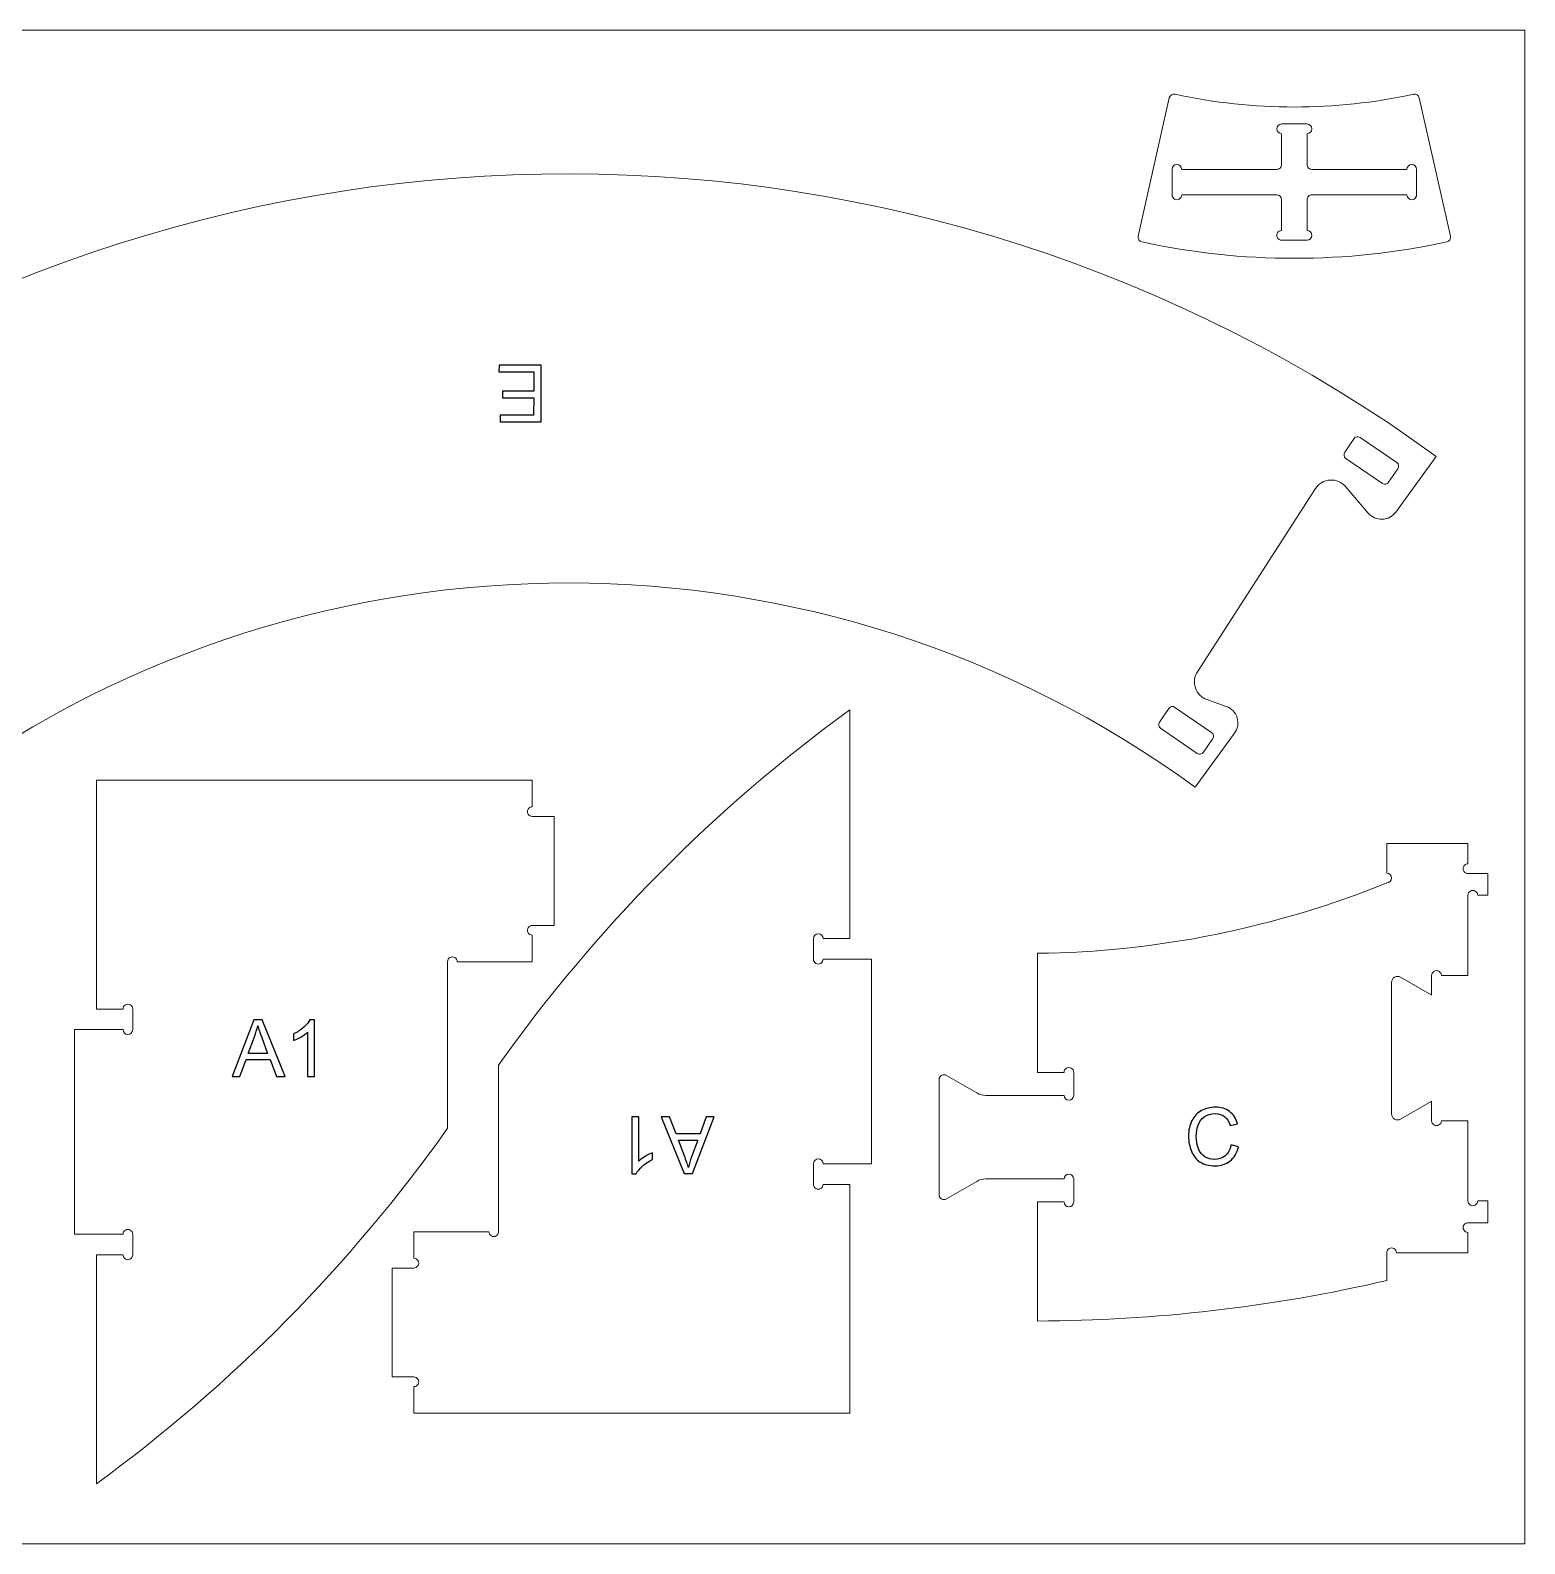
# Model space of a CAD drawing. Header units: centimetres. Extents: x 712 to 962, y -1470 to -1345.
# Drawn here: x 838.3 to 961.7, y -1469.6 to -1344.6 of the extents above; entities that cross this region are included whole.
import ezdxf

# ---------------------------------------------------------------- set-up
doc = ezdxf.new("R2010")
doc.units = ezdxf.units.CM
doc.header["$MEASUREMENT"] = 0
for name, color, linetype in [('decoupe', 7, 'Continuous'), ('lettres', 7, 'Continuous'), ('planche', 7, 'Continuous'), ('trous', 7, 'Continuous')]:
    doc.layers.add(name, color=color, linetype=linetype)

msp = doc.modelspace()

# ---------------------------------------------------------------- linework, layer by layer
at = {"layer": 'decoupe', "color": 5, "lineweight": 9}
for points, knots in [([(948.7759, -1384.50169), (948.7759, -1384.50169), (946.89978, -1382.3079), (946.89978, -1382.3079), (946.5815, -1381.93562), (946.10612, -1381.73576), (945.61749, -1381.76873), (945.12886, -1381.8017), (944.68462, -1382.06363), (944.41921, -1382.47525), (944.41921, -1382.47525), (934.66649, -1397.59839), (934.66649, -1397.59839), (934.40958, -1397.99677), (934.34901, -1398.49084), (934.5023, -1398.93944), (934.65558, -1399.38805), (935.0056, -1399.74191), (935.45258, -1399.89989), (935.45258, -1399.89989), (937.04518, -1400.46265), (937.04518, -1400.46265), (937.47695, -1400.61526), (937.8113, -1400.96294), (937.94694, -1401.40036), (938.08258, -1401.83791), (938.00356, -1402.3137), (937.7338, -1402.68383), (937.7338, -1402.68383), (934.4886, -1407.13654), (934.4886, -1407.13654), (903.6749, -1384.70586), (861.9286, -1384.64382), (831.04837, -1406.98282), (831.04837, -1406.98282), (827.81643, -1402.52049), (827.81643, -1402.52049), (827.52921, -1402.12397), (827.07154, -1401.88649), (826.58204, -1401.87984), (826.09254, -1401.87319), (825.62861, -1402.09825), (825.33081, -1402.48693), (825.33081, -1402.48693), (824.30344, -1403.82752), (824.30344, -1403.82752), (824.03371, -1404.17953), (823.61767, -1404.38875), (823.17427, -1404.39541), (822.73076, -1404.40207), (822.3087, -1404.20543), (822.0285, -1403.86167), (822.0285, -1403.86167), (810.65932, -1389.91297), (810.65932, -1389.91297), (810.36983, -1389.55792), (810.26527, -1389.08685), (810.37712, -1388.64259), (810.48909, -1388.19844), (810.80439, -1387.83314), (811.22747, -1387.65763), (811.22747, -1387.65763), (813.89359, -1386.55127), (813.89359, -1386.55127), (814.33167, -1386.36951), (814.66232, -1385.99738), (814.79115, -1385.54105), (814.92011, -1385.08473), (814.83299, -1384.59451), (814.55494, -1384.21044), (814.55494, -1384.21044), (811.22189, -1379.60853), (811.22189, -1379.60853), (853.96408, -1348.68861), (911.74625, -1348.77447), (954.39636, -1379.82142), (954.39636, -1379.82142), (951.04964, -1384.41328), (951.04964, -1384.41328), (950.78838, -1384.77181), (950.37743, -1384.99091), (949.93414, -1385.00815), (949.49097, -1385.02538), (949.06413, -1384.83873), (948.7759, -1384.50169)], [0, 0, 0, 0, 0.035714286, 0.035714286, 0.035714286, 0.071428571, 0.071428571, 0.071428571, 0.107142857, 0.107142857, 0.107142857, 0.142857143, 0.142857143, 0.142857143, 0.178571429, 0.178571429, 0.178571429, 0.214285714, 0.214285714, 0.214285714, 0.25, 0.25, 0.25, 0.285714286, 0.285714286, 0.285714286, 0.321428571, 0.321428571, 0.321428571, 0.357142857, 0.357142857, 0.357142857, 0.392857143, 0.392857143, 0.392857143, 0.428571429, 0.428571429, 0.428571429, 0.464285714, 0.464285714, 0.464285714, 0.5, 0.5, 0.5, 0.535714286, 0.535714286, 0.535714286, 0.571428571, 0.571428571, 0.571428571, 0.607142857, 0.607142857, 0.607142857, 0.642857143, 0.642857143, 0.642857143, 0.678571429, 0.678571429, 0.678571429, 0.714285714, 0.714285714, 0.714285714, 0.75, 0.75, 0.75, 0.785714286, 0.785714286, 0.785714286, 0.821428571, 0.821428571, 0.821428571, 0.857142857, 0.857142857, 0.857142857, 0.892857143, 0.892857143, 0.892857143, 0.928571429, 0.928571429, 0.928571429, 0.964285714, 0.964285714, 0.964285714, 1, 1, 1, 1]), ([(955.26329, -1362.10185), (955.36751, -1362.0792), (955.45825, -1362.01587), (955.51565, -1361.92594), (955.57293, -1361.83601), (955.59187, -1361.72702), (955.5684, -1361.62292), (955.5684, -1361.62292), (952.99316, -1350.20955), (952.99316, -1350.20955), (952.94483, -1349.99541), (952.73278, -1349.86016), (952.51818, -1349.90676), (946.02837, -1351.31301), (939.31257, -1351.31301), (932.82277, -1349.90676), (932.60816, -1349.86016), (932.39612, -1349.99541), (932.34778, -1350.20955), (932.34778, -1350.20955), (929.77242, -1361.62292), (929.77242, -1361.62292), (929.74895, -1361.72702), (929.76801, -1361.83601), (929.82529, -1361.92594), (929.88257, -1362.01587), (929.97343, -1362.0792), (930.07766, -1362.10185), (938.37573, -1363.90745), (946.96521, -1363.90745), (955.26329, -1362.10185)], [0, 0, 0, 0, 0.1, 0.1, 0.1, 0.2, 0.2, 0.2, 0.3, 0.3, 0.3, 0.4, 0.4, 0.4, 0.5, 0.5, 0.5, 0.6, 0.6, 0.6, 0.7, 0.7, 0.7, 0.8, 0.8, 0.8, 0.9, 0.9, 0.9, 1, 1, 1, 1]), ([(869.95635, -1443.84802), (869.95635, -1443.84802), (876.15626, -1443.84802), (876.15626, -1443.84802), (876.15626, -1443.99082), (876.23248, -1444.12293), (876.35634, -1444.19439), (876.48008, -1444.26584), (876.63252, -1444.26584), (876.75627, -1444.19439), (876.88001, -1444.12293), (876.95623, -1443.99082), (876.95623, -1443.84802), (876.95623, -1443.84802), (876.95623, -1430.08993), (876.95623, -1430.08993), (884.96534, -1418.79706), (894.76018, -1408.88394), (905.95627, -1400.74004), (905.95627, -1400.74004), (905.95627, -1419.64002), (905.95627, -1419.64002), (905.95627, -1419.64002), (903.75621, -1419.64002), (903.75621, -1419.64002), (903.75621, -1419.41902), (903.57716, -1419.23997), (903.35628, -1419.23997), (903.13529, -1419.23997), (902.95624, -1419.41902), (902.95624, -1419.64002), (902.95624, -1419.64002), (902.95624, -1421.34), (902.95624, -1421.34), (902.95624, -1421.48291), (903.03246, -1421.6149), (903.1562, -1421.68636), (903.27994, -1421.75782), (903.4325, -1421.75782), (903.55624, -1421.68636), (903.67999, -1421.6149), (903.75621, -1421.48291), (903.75621, -1421.34), (903.75621, -1421.34), (907.75617, -1421.34), (907.75617, -1421.34), (907.75617, -1421.34), (907.75617, -1438.23998), (907.75617, -1438.23998), (907.75617, -1438.23998), (903.75621, -1438.23998), (903.75621, -1438.23998), (903.75621, -1438.01899), (903.57716, -1437.83994), (903.35628, -1437.83994), (903.13529, -1437.83994), (902.95624, -1438.01899), (902.95624, -1438.23998), (902.95624, -1438.23998), (902.95624, -1439.93996), (902.95624, -1439.93996), (902.95624, -1440.08288), (903.03246, -1440.21487), (903.1562, -1440.28633), (903.27994, -1440.35778), (903.4325, -1440.35778), (903.55624, -1440.28633), (903.67999, -1440.21487), (903.75621, -1440.08288), (903.75621, -1439.93996), (903.75621, -1439.93996), (905.95627, -1439.93996), (905.95627, -1439.93996), (905.95627, -1439.93996), (905.95627, -1458.83993), (905.95627, -1458.83993), (905.95627, -1458.83993), (869.95635, -1458.83993), (869.95635, -1458.83993), (869.95635, -1458.83993), (869.95635, -1456.64777), (869.95635, -1456.64777), (870.09914, -1456.64777), (870.23125, -1456.57155), (870.30271, -1456.44781), (870.37417, -1456.32395), (870.37417, -1456.17151), (870.30271, -1456.04777), (870.23125, -1455.92402), (870.09914, -1455.8478), (869.95635, -1455.8478), (869.95635, -1455.8478), (868.15633, -1455.8478), (868.15633, -1455.8478), (868.15633, -1455.8478), (868.15633, -1446.84782), (868.15633, -1446.84782), (868.15633, -1446.84782), (869.95635, -1446.84782), (869.95635, -1446.84782), (870.09914, -1446.84782), (870.23125, -1446.7716), (870.30271, -1446.64774), (870.37417, -1446.524), (870.37417, -1446.37156), (870.30271, -1446.24782), (870.23125, -1446.12407), (870.09914, -1446.04774), (869.95635, -1446.04774), (869.95635, -1446.04774), (869.95635, -1443.84802), (869.95635, -1443.84802)], [0, 0, 0, 0, 0.027027027, 0.027027027, 0.027027027, 0.054054054, 0.054054054, 0.054054054, 0.081081081, 0.081081081, 0.081081081, 0.108108108, 0.108108108, 0.108108108, 0.135135135, 0.135135135, 0.135135135, 0.162162162, 0.162162162, 0.162162162, 0.189189189, 0.189189189, 0.189189189, 0.216216216, 0.216216216, 0.216216216, 0.243243243, 0.243243243, 0.243243243, 0.27027027, 0.27027027, 0.27027027, 0.297297297, 0.297297297, 0.297297297, 0.324324324, 0.324324324, 0.324324324, 0.351351351, 0.351351351, 0.351351351, 0.378378378, 0.378378378, 0.378378378, 0.405405405, 0.405405405, 0.405405405, 0.432432432, 0.432432432, 0.432432432, 0.459459459, 0.459459459, 0.459459459, 0.486486486, 0.486486486, 0.486486486, 0.513513514, 0.513513514, 0.513513514, 0.540540541, 0.540540541, 0.540540541, 0.567567568, 0.567567568, 0.567567568, 0.594594595, 0.594594595, 0.594594595, 0.621621622, 0.621621622, 0.621621622, 0.648648649, 0.648648649, 0.648648649, 0.675675676, 0.675675676, 0.675675676, 0.702702703, 0.702702703, 0.702702703, 0.72972973, 0.72972973, 0.72972973, 0.756756757, 0.756756757, 0.756756757, 0.783783784, 0.783783784, 0.783783784, 0.810810811, 0.810810811, 0.810810811, 0.837837838, 0.837837838, 0.837837838, 0.864864865, 0.864864865, 0.864864865, 0.891891892, 0.891891892, 0.891891892, 0.918918919, 0.918918919, 0.918918919, 0.945945946, 0.945945946, 0.945945946, 0.972972973, 0.972972973, 0.972972973, 1, 1, 1, 1]), ([(879.73486, -1421.55252), (879.73486, -1421.55252), (873.53495, -1421.55252), (873.53495, -1421.55252), (873.53495, -1421.40972), (873.45873, -1421.27761), (873.33487, -1421.20615), (873.21113, -1421.1347), (873.05869, -1421.1347), (872.93494, -1421.20615), (872.8112, -1421.27761), (872.73498, -1421.40972), (872.73498, -1421.55252), (872.73498, -1421.55252), (872.73498, -1435.31061), (872.73498, -1435.31061), (864.72587, -1446.60348), (854.93103, -1456.5166), (843.73494, -1464.6605), (843.73494, -1464.6605), (843.73494, -1445.76052), (843.73494, -1445.76052), (843.73494, -1445.76052), (845.935, -1445.76052), (845.935, -1445.76052), (845.935, -1445.98152), (846.11405, -1446.16057), (846.33493, -1446.16057), (846.55592, -1446.16057), (846.73497, -1445.98152), (846.73497, -1445.76052), (846.73497, -1445.76052), (846.73497, -1444.06054), (846.73497, -1444.06054), (846.73497, -1443.91763), (846.65875, -1443.78564), (846.53501, -1443.71418), (846.41127, -1443.64272), (846.25871, -1443.64272), (846.13497, -1443.71418), (846.01122, -1443.78564), (845.935, -1443.91763), (845.935, -1444.06054), (845.935, -1444.06054), (841.93504, -1444.06054), (841.93504, -1444.06054), (841.93504, -1444.06054), (841.93504, -1427.16056), (841.93504, -1427.16056), (841.93504, -1427.16056), (845.935, -1427.16056), (845.935, -1427.16056), (845.935, -1427.38155), (846.11405, -1427.5606), (846.33493, -1427.5606), (846.55592, -1427.5606), (846.73497, -1427.38155), (846.73497, -1427.16056), (846.73497, -1427.16056), (846.73497, -1425.46058), (846.73497, -1425.46058), (846.73497, -1425.31766), (846.65875, -1425.18567), (846.53501, -1425.11421), (846.41127, -1425.04276), (846.25871, -1425.04276), (846.13497, -1425.11421), (846.01122, -1425.18567), (845.935, -1425.31766), (845.935, -1425.46058), (845.935, -1425.46058), (843.73494, -1425.46058), (843.73494, -1425.46058), (843.73494, -1425.46058), (843.73494, -1406.56061), (843.73494, -1406.56061), (843.73494, -1406.56061), (879.73486, -1406.56061), (879.73486, -1406.56061), (879.73486, -1406.56061), (879.73486, -1408.75277), (879.73486, -1408.75277), (879.59207, -1408.75277), (879.45996, -1408.82899), (879.3885, -1408.95273), (879.31704, -1409.07659), (879.31704, -1409.22903), (879.3885, -1409.35277), (879.45996, -1409.47652), (879.59207, -1409.55274), (879.73486, -1409.55274), (879.73486, -1409.55274), (881.53488, -1409.55274), (881.53488, -1409.55274), (881.53488, -1409.55274), (881.53488, -1418.55272), (881.53488, -1418.55272), (881.53488, -1418.55272), (879.73486, -1418.55272), (879.73486, -1418.55272), (879.59207, -1418.55272), (879.45996, -1418.62894), (879.3885, -1418.7528), (879.31704, -1418.87654), (879.31704, -1419.02898), (879.3885, -1419.15272), (879.45996, -1419.27647), (879.59207, -1419.3528), (879.73486, -1419.3528), (879.73486, -1419.3528), (879.73486, -1421.55252), (879.73486, -1421.55252)], [0, 0, 0, 0, 0.027027027, 0.027027027, 0.027027027, 0.054054054, 0.054054054, 0.054054054, 0.081081081, 0.081081081, 0.081081081, 0.108108108, 0.108108108, 0.108108108, 0.135135135, 0.135135135, 0.135135135, 0.162162162, 0.162162162, 0.162162162, 0.189189189, 0.189189189, 0.189189189, 0.216216216, 0.216216216, 0.216216216, 0.243243243, 0.243243243, 0.243243243, 0.27027027, 0.27027027, 0.27027027, 0.297297297, 0.297297297, 0.297297297, 0.324324324, 0.324324324, 0.324324324, 0.351351351, 0.351351351, 0.351351351, 0.378378378, 0.378378378, 0.378378378, 0.405405405, 0.405405405, 0.405405405, 0.432432432, 0.432432432, 0.432432432, 0.459459459, 0.459459459, 0.459459459, 0.486486486, 0.486486486, 0.486486486, 0.513513514, 0.513513514, 0.513513514, 0.540540541, 0.540540541, 0.540540541, 0.567567568, 0.567567568, 0.567567568, 0.594594595, 0.594594595, 0.594594595, 0.621621622, 0.621621622, 0.621621622, 0.648648649, 0.648648649, 0.648648649, 0.675675676, 0.675675676, 0.675675676, 0.702702703, 0.702702703, 0.702702703, 0.72972973, 0.72972973, 0.72972973, 0.756756757, 0.756756757, 0.756756757, 0.783783784, 0.783783784, 0.783783784, 0.810810811, 0.810810811, 0.810810811, 0.837837838, 0.837837838, 0.837837838, 0.864864865, 0.864864865, 0.864864865, 0.891891892, 0.891891892, 0.891891892, 0.918918919, 0.918918919, 0.918918919, 0.945945946, 0.945945946, 0.945945946, 0.972972973, 0.972972973, 0.972972973, 1, 1, 1, 1]), ([(924.4496, -1432.59209), (924.4496, -1432.59209), (924.4496, -1430.69203), (924.4496, -1430.69203), (924.4496, -1430.54911), (924.37338, -1430.41712), (924.24964, -1430.34567), (924.12589, -1430.27421), (923.97345, -1430.27421), (923.84971, -1430.34567), (923.72585, -1430.41712), (923.64963, -1430.54911), (923.64963, -1430.69203), (923.64963, -1430.69203), (921.44968, -1430.69203), (921.44968, -1430.69203), (921.44968, -1430.69203), (921.44968, -1420.85838), (921.44968, -1420.85838), (931.34561, -1420.74208), (941.13173, -1418.76905), (950.29961, -1415.04178), (950.52048, -1415.04178), (950.69965, -1414.86273), (950.69965, -1414.64186), (950.69965, -1414.42086), (950.52048, -1414.24181), (950.29961, -1414.24181), (950.29961, -1414.24181), (950.29961, -1411.78636), (950.29961, -1411.78636), (950.29961, -1411.78636), (957.01366, -1411.78636), (957.01366, -1411.78636), (957.01366, -1411.78636), (957.01366, -1413.46636), (957.01366, -1413.46636), (956.87075, -1413.46636), (956.73875, -1413.54258), (956.6673, -1413.66644), (956.59584, -1413.79018), (956.59584, -1413.94262), (956.6673, -1414.06637), (956.73875, -1414.19011), (956.87075, -1414.26644), (957.01366, -1414.26644), (957.01366, -1414.26644), (958.66368, -1414.26644), (958.66368, -1414.26644), (958.66368, -1414.26644), (958.66368, -1416.06635), (958.66368, -1416.06635), (958.66368, -1416.06635), (957.81363, -1416.06635), (957.81363, -1416.06635), (957.81363, -1415.92343), (957.73741, -1415.79144), (957.61367, -1415.71998), (957.48992, -1415.64853), (957.33748, -1415.64853), (957.21374, -1415.71998), (957.08988, -1415.79144), (957.01366, -1415.92343), (957.01366, -1416.06635), (957.01366, -1416.06635), (957.01366, -1422.6864), (957.01366, -1422.6864), (957.01366, -1422.6864), (954.81371, -1422.6864), (954.81371, -1422.6864), (954.81371, -1422.54349), (954.73749, -1422.41138), (954.61375, -1422.33992), (954.48989, -1422.26847), (954.33745, -1422.26847), (954.21371, -1422.33992), (954.08996, -1422.41138), (954.01374, -1422.54349), (954.01374, -1422.6864), (954.01374, -1422.6864), (954.01374, -1424.30459), (954.01374, -1424.30459), (954.01374, -1424.30459), (953.98958, -1424.29157), (953.98958, -1424.29157), (953.98958, -1424.29157), (953.96564, -1424.27809), (953.96564, -1424.27809), (953.96564, -1424.27809), (951.44954, -1422.82548), (951.44954, -1422.82548), (951.29489, -1422.73613), (951.10434, -1422.73613), (950.94957, -1422.82548), (950.79493, -1422.91472), (950.69965, -1423.07982), (950.69965, -1423.25852), (950.69965, -1423.25852), (950.69965, -1434.1143), (950.69965, -1434.1143), (950.69965, -1434.29288), (950.79493, -1434.45799), (950.94957, -1434.54722), (951.10434, -1434.63657), (951.29489, -1434.63657), (951.44954, -1434.54722), (951.44954, -1434.54722), (953.96564, -1433.09461), (953.96564, -1433.09461), (953.96564, -1433.09461), (953.98958, -1433.08113), (953.98958, -1433.08113), (953.98958, -1433.08113), (954.01374, -1433.06812), (954.01374, -1433.06812), (954.01374, -1433.06812), (954.01374, -1434.6863), (954.01374, -1434.6863), (954.01374, -1434.82921), (954.08996, -1434.96132), (954.21371, -1435.03278), (954.33745, -1435.10424), (954.48989, -1435.10424), (954.61363, -1435.03278), (954.73749, -1434.96132), (954.81371, -1434.82921), (954.81371, -1434.6863), (954.81371, -1434.6863), (957.01366, -1434.6863), (957.01366, -1434.6863), (957.01366, -1434.6863), (957.01366, -1441.30636), (957.01366, -1441.30636), (957.01366, -1441.44927), (957.08988, -1441.58126), (957.21374, -1441.65272), (957.33748, -1441.72418), (957.48992, -1441.72418), (957.61367, -1441.65272), (957.73741, -1441.58126), (957.81363, -1441.44927), (957.81363, -1441.30636), (957.81363, -1441.30636), (958.66368, -1441.30636), (958.66368, -1441.30636), (958.66368, -1441.30636), (958.66368, -1443.10638), (958.66368, -1443.10638), (958.66368, -1443.10638), (957.01366, -1443.10638), (957.01366, -1443.10638), (956.87075, -1443.10638), (956.73875, -1443.1826), (956.6673, -1443.30634), (956.59584, -1443.43008), (956.59584, -1443.58252), (956.6673, -1443.70638), (956.73875, -1443.83012), (956.87075, -1443.90635), (957.01366, -1443.90635), (957.01366, -1443.90635), (957.01366, -1445.58634), (957.01366, -1445.58634), (957.01366, -1445.58634), (951.09958, -1445.58634), (951.09958, -1445.58634), (951.09958, -1445.44343), (951.02336, -1445.31132), (950.89961, -1445.23986), (950.77587, -1445.1684), (950.62331, -1445.1684), (950.49957, -1445.23986), (950.37583, -1445.31132), (950.29961, -1445.44343), (950.29961, -1445.58634), (950.29961, -1445.58634), (950.29961, -1447.88377), (950.29961, -1447.88377), (940.83858, -1450.07558), (931.16121, -1451.19647), (921.44968, -1451.22552), (921.44968, -1451.22552), (921.44968, -1441.39199), (921.44968, -1441.39199), (921.44968, -1441.39199), (923.64963, -1441.39199), (923.64963, -1441.39199), (923.64963, -1441.61287), (923.82879, -1441.79203), (924.04967, -1441.79203), (924.27055, -1441.79203), (924.4496, -1441.61298), (924.4496, -1441.39199), (924.4496, -1441.39199), (924.4496, -1439.49205), (924.4496, -1439.49205), (924.4496, -1439.27105), (924.27055, -1439.092), (924.04967, -1439.092), (923.82879, -1439.092), (923.64963, -1439.27105), (923.64963, -1439.49205), (923.64963, -1439.49205), (917.20153, -1439.49205), (917.20153, -1439.49205), (916.93825, -1439.49205), (916.67961, -1439.5613), (916.45164, -1439.69294), (916.45164, -1439.69294), (913.93554, -1441.14555), (913.93554, -1441.14555), (913.8118, -1441.21701), (913.65936, -1441.21701), (913.53562, -1441.14555), (913.41176, -1441.07409), (913.33554, -1440.9421), (913.33554, -1440.79919), (913.33554, -1440.79919), (913.33554, -1431.28483), (913.33554, -1431.28483), (913.33554, -1431.14192), (913.41176, -1431.00992), (913.53562, -1430.93847), (913.65936, -1430.86701), (913.8118, -1430.86701), (913.93554, -1430.93847), (913.93554, -1430.93847), (916.45164, -1432.39108), (916.45164, -1432.39108), (916.67961, -1432.52272), (916.93825, -1432.59197), (917.20153, -1432.59197), (917.20153, -1432.59197), (921.29968, -1432.59197), (921.29968, -1432.59197), (921.29968, -1432.59197), (923.64963, -1432.59197), (923.64963, -1432.59197), (923.64963, -1432.81297), (923.82879, -1432.99201), (924.04967, -1432.99201), (924.27055, -1432.99201), (924.4496, -1432.81297), (924.4496, -1432.59209)], [0, 0, 0, 0, 0.012345679, 0.012345679, 0.012345679, 0.024691358, 0.024691358, 0.024691358, 0.037037037, 0.037037037, 0.037037037, 0.049382716, 0.049382716, 0.049382716, 0.061728395, 0.061728395, 0.061728395, 0.074074074, 0.074074074, 0.074074074, 0.086419753, 0.086419753, 0.086419753, 0.098765432, 0.098765432, 0.098765432, 0.111111111, 0.111111111, 0.111111111, 0.12345679, 0.12345679, 0.12345679, 0.135802469, 0.135802469, 0.135802469, 0.148148148, 0.148148148, 0.148148148, 0.160493827, 0.160493827, 0.160493827, 0.172839506, 0.172839506, 0.172839506, 0.185185185, 0.185185185, 0.185185185, 0.197530864, 0.197530864, 0.197530864, 0.209876543, 0.209876543, 0.209876543, 0.222222222, 0.222222222, 0.222222222, 0.234567901, 0.234567901, 0.234567901, 0.24691358, 0.24691358, 0.24691358, 0.259259259, 0.259259259, 0.259259259, 0.271604938, 0.271604938, 0.271604938, 0.283950617, 0.283950617, 0.283950617, 0.296296296, 0.296296296, 0.296296296, 0.308641975, 0.308641975, 0.308641975, 0.320987654, 0.320987654, 0.320987654, 0.333333333, 0.333333333, 0.333333333, 0.345679012, 0.345679012, 0.345679012, 0.358024691, 0.358024691, 0.358024691, 0.37037037, 0.37037037, 0.37037037, 0.382716049, 0.382716049, 0.382716049, 0.395061728, 0.395061728, 0.395061728, 0.407407407, 0.407407407, 0.407407407, 0.419753086, 0.419753086, 0.419753086, 0.432098765, 0.432098765, 0.432098765, 0.444444444, 0.444444444, 0.444444444, 0.456790123, 0.456790123, 0.456790123, 0.469135802, 0.469135802, 0.469135802, 0.481481481, 0.481481481, 0.481481481, 0.49382716, 0.49382716, 0.49382716, 0.50617284, 0.50617284, 0.50617284, 0.518518519, 0.518518519, 0.518518519, 0.530864198, 0.530864198, 0.530864198, 0.543209877, 0.543209877, 0.543209877, 0.555555556, 0.555555556, 0.555555556, 0.567901235, 0.567901235, 0.567901235, 0.580246914, 0.580246914, 0.580246914, 0.592592593, 0.592592593, 0.592592593, 0.604938272, 0.604938272, 0.604938272, 0.617283951, 0.617283951, 0.617283951, 0.62962963, 0.62962963, 0.62962963, 0.641975309, 0.641975309, 0.641975309, 0.654320988, 0.654320988, 0.654320988, 0.666666667, 0.666666667, 0.666666667, 0.679012346, 0.679012346, 0.679012346, 0.691358025, 0.691358025, 0.691358025, 0.703703704, 0.703703704, 0.703703704, 0.716049383, 0.716049383, 0.716049383, 0.728395062, 0.728395062, 0.728395062, 0.740740741, 0.740740741, 0.740740741, 0.75308642, 0.75308642, 0.75308642, 0.765432099, 0.765432099, 0.765432099, 0.777777778, 0.777777778, 0.777777778, 0.790123457, 0.790123457, 0.790123457, 0.802469136, 0.802469136, 0.802469136, 0.814814815, 0.814814815, 0.814814815, 0.827160494, 0.827160494, 0.827160494, 0.839506173, 0.839506173, 0.839506173, 0.851851852, 0.851851852, 0.851851852, 0.864197531, 0.864197531, 0.864197531, 0.87654321, 0.87654321, 0.87654321, 0.888888889, 0.888888889, 0.888888889, 0.901234568, 0.901234568, 0.901234568, 0.913580247, 0.913580247, 0.913580247, 0.925925926, 0.925925926, 0.925925926, 0.938271605, 0.938271605, 0.938271605, 0.950617284, 0.950617284, 0.950617284, 0.962962963, 0.962962963, 0.962962963, 0.975308642, 0.975308642, 0.975308642, 0.987654321, 0.987654321, 0.987654321, 1, 1, 1, 1])]:
    msp.add_open_spline(points, degree=3, knots=knots, dxfattribs=at)
at = {"layer": 'lettres', "color": 230}
for points, knots in [([(880.48209, -1372.28024), (880.48209, -1372.28024), (880.4675, -1376.96264), (880.4675, -1376.96264), (880.4675, -1376.96264), (877.08136, -1376.95216), (877.08136, -1376.95216), (877.08136, -1376.95216), (877.08327, -1376.39942), (877.08327, -1376.39942), (877.08327, -1376.39942), (879.8491, -1376.40789), (879.8491, -1376.40789), (879.8491, -1376.40789), (879.8545, -1374.97429), (879.8545, -1374.97429), (879.8545, -1374.97429), (877.26419, -1374.96608), (877.26419, -1374.96608), (877.26419, -1374.96608), (877.26609, -1374.41662), (877.26609, -1374.41662), (877.26609, -1374.41662), (879.8564, -1374.42483), (879.8564, -1374.42483), (879.8564, -1374.42483), (879.86095, -1372.83095), (879.86095, -1372.83095), (879.86095, -1372.83095), (876.9861, -1372.82123), (876.9861, -1372.82123), (876.9861, -1372.82123), (876.98801, -1372.26959), (876.98801, -1372.26959), (876.98801, -1372.26959), (880.48209, -1372.28024), (880.48209, -1372.28024)], [0, 0, 0, 0, 0.083333333, 0.083333333, 0.083333333, 0.166666667, 0.166666667, 0.166666667, 0.25, 0.25, 0.25, 0.333333333, 0.333333333, 0.333333333, 0.416666667, 0.416666667, 0.416666667, 0.5, 0.5, 0.5, 0.583333333, 0.583333333, 0.583333333, 0.666666667, 0.666666667, 0.666666667, 0.75, 0.75, 0.75, 0.833333333, 0.833333333, 0.833333333, 0.916666667, 0.916666667, 0.916666667, 1, 1, 1, 1]), ([(854.9372, -1431.04115), (854.9372, -1431.04115), (856.73385, -1426.35764), (856.73385, -1426.35764), (856.73385, -1426.35764), (857.41523, -1426.35764), (857.41523, -1426.35764), (857.41523, -1426.35764), (859.32199, -1431.04115), (859.32199, -1431.04115), (859.32199, -1431.04115), (858.61663, -1431.04115), (858.61663, -1431.04115), (858.61663, -1431.04115), (858.0748, -1429.62171), (858.0748, -1429.62171), (858.0748, -1429.62171), (856.10262, -1429.62171), (856.10262, -1429.62171), (856.10262, -1429.62171), (855.59459, -1431.04115), (855.59459, -1431.04115), (855.59459, -1431.04115), (854.9372, -1431.04115), (854.9372, -1431.04115)], [0, 0, 0, 0, 0.125, 0.125, 0.125, 0.25, 0.25, 0.25, 0.375, 0.375, 0.375, 0.5, 0.5, 0.5, 0.625, 0.625, 0.625, 0.75, 0.75, 0.75, 0.875, 0.875, 0.875, 1, 1, 1, 1]), ([(856.28469, -1429.11803), (856.28469, -1429.11803), (857.88074, -1429.11803), (857.88074, -1429.11803), (857.88074, -1429.11803), (857.39233, -1427.8196), (857.39233, -1427.8196), (857.24516, -1427.42495), (857.13395, -1427.09898), (857.05655, -1426.84169), (856.99223, -1427.14695), (856.9061, -1427.44676), (856.79817, -1427.74329), (856.79817, -1427.74329), (856.28469, -1429.11803), (856.28469, -1429.11803)], [0, 0, 0, 0, 0.2, 0.2, 0.2, 0.4, 0.4, 0.4, 0.6, 0.6, 0.6, 0.8, 0.8, 0.8, 1, 1, 1, 1]), ([(861.74333, -1431.04115), (861.74333, -1431.04115), (861.1677, -1431.04115), (861.1677, -1431.04115), (861.1677, -1431.04115), (861.1677, -1427.37589), (861.1677, -1427.37589), (861.02925, -1427.5089), (860.84718, -1427.64081), (860.6226, -1427.77273), (860.39802, -1427.90464), (860.19524, -1428.00385), (860.01645, -1428.06926), (860.01645, -1428.06926), (860.01645, -1427.51326), (860.01645, -1427.51326), (860.33806, -1427.36281), (860.61933, -1427.17966), (860.86027, -1426.9638), (861.1012, -1426.74903), (861.27236, -1426.5408), (861.37266, -1426.33802), (861.37266, -1426.33802), (861.74333, -1426.33802), (861.74333, -1426.33802), (861.74333, -1426.33802), (861.74333, -1431.04115), (861.74333, -1431.04115)], [0, 0, 0, 0, 0.111111111, 0.111111111, 0.111111111, 0.222222222, 0.222222222, 0.222222222, 0.333333333, 0.333333333, 0.333333333, 0.444444444, 0.444444444, 0.444444444, 0.555555556, 0.555555556, 0.555555556, 0.666666667, 0.666666667, 0.666666667, 0.777777778, 0.777777778, 0.777777778, 0.888888889, 0.888888889, 0.888888889, 1, 1, 1, 1]), ([(937.44521, -1436.68797), (937.44521, -1436.68797), (938.06663, -1436.84496), (938.06663, -1436.84496), (937.93689, -1437.35408), (937.70359, -1437.7411), (937.36672, -1438.0082), (937.02984, -1438.2753), (936.61775, -1438.40939), (936.13043, -1438.40939), (935.62675, -1438.40939), (935.21684, -1438.30692), (934.90068, -1438.10087), (934.58452, -1437.89591), (934.34468, -1437.59828), (934.18006, -1437.20908), (934.01544, -1436.81879), (933.93258, -1436.40124), (933.93258, -1435.95426), (933.93258, -1435.46694), (934.02525, -1435.04176), (934.21167, -1434.67872), (934.3981, -1434.31569), (934.66302, -1434.03987), (935.00643, -1433.85126), (935.34984, -1433.66266), (935.72814, -1433.5689), (936.14024, -1433.5689), (936.60903, -1433.5689), (937.00259, -1433.68773), (937.32093, -1433.92649), (937.64036, -1434.16524), (937.86276, -1434.49993), (937.98813, -1434.93165), (937.98813, -1434.93165), (937.3798, -1435.07556), (937.3798, -1435.07556), (937.27187, -1434.73541), (937.11379, -1434.48685), (936.90774, -1434.33204), (936.70169, -1434.17614), (936.44222, -1434.09874), (936.12934, -1434.09874), (935.77066, -1434.09874), (935.46976, -1434.18486), (935.22883, -1434.35711), (934.9879, -1434.52937), (934.81782, -1434.76158), (934.7208, -1435.05157), (934.62268, -1435.34266), (934.57362, -1435.64246), (934.57362, -1435.95099), (934.57362, -1436.34891), (934.6314, -1436.69669), (934.74696, -1436.99322), (934.86252, -1437.29085), (935.04241, -1437.51216), (935.28661, -1437.65934), (935.53082, -1437.80651), (935.79464, -1437.87956), (936.07919, -1437.87956), (936.42587, -1437.87956), (936.71805, -1437.77926), (936.95789, -1437.57975), (937.19773, -1437.37915), (937.36017, -1437.08262), (937.44521, -1436.68797)], [0, 0, 0, 0, 0.045454545, 0.045454545, 0.045454545, 0.090909091, 0.090909091, 0.090909091, 0.136363636, 0.136363636, 0.136363636, 0.181818182, 0.181818182, 0.181818182, 0.227272727, 0.227272727, 0.227272727, 0.272727273, 0.272727273, 0.272727273, 0.318181818, 0.318181818, 0.318181818, 0.363636364, 0.363636364, 0.363636364, 0.409090909, 0.409090909, 0.409090909, 0.454545455, 0.454545455, 0.454545455, 0.5, 0.5, 0.5, 0.545454545, 0.545454545, 0.545454545, 0.590909091, 0.590909091, 0.590909091, 0.636363636, 0.636363636, 0.636363636, 0.681818182, 0.681818182, 0.681818182, 0.727272727, 0.727272727, 0.727272727, 0.772727273, 0.772727273, 0.772727273, 0.818181818, 0.818181818, 0.818181818, 0.863636364, 0.863636364, 0.863636364, 0.909090909, 0.909090909, 0.909090909, 0.954545455, 0.954545455, 0.954545455, 1, 1, 1, 1]), ([(887.94788, -1434.35939), (887.94788, -1434.35939), (888.52351, -1434.35939), (888.52351, -1434.35939), (888.52351, -1434.35939), (888.52351, -1438.02465), (888.52351, -1438.02465), (888.66196, -1437.89164), (888.84403, -1437.75973), (889.06861, -1437.62781), (889.29319, -1437.4959), (889.49597, -1437.39669), (889.67476, -1437.33128), (889.67476, -1437.33128), (889.67476, -1437.88728), (889.67476, -1437.88728), (889.35315, -1438.03773), (889.07188, -1438.22088), (888.83094, -1438.43674), (888.59001, -1438.65151), (888.41885, -1438.85974), (888.31855, -1439.06252), (888.31855, -1439.06252), (887.94788, -1439.06252), (887.94788, -1439.06252), (887.94788, -1439.06252), (887.94788, -1434.35939), (887.94788, -1434.35939)], [0, 0, 0, 0, 0.111111111, 0.111111111, 0.111111111, 0.222222222, 0.222222222, 0.222222222, 0.333333333, 0.333333333, 0.333333333, 0.444444444, 0.444444444, 0.444444444, 0.555555556, 0.555555556, 0.555555556, 0.666666667, 0.666666667, 0.666666667, 0.777777778, 0.777777778, 0.777777778, 0.888888889, 0.888888889, 0.888888889, 1, 1, 1, 1]), ([(894.75401, -1434.35939), (894.75401, -1434.35939), (892.95736, -1439.0429), (892.95736, -1439.0429), (892.95736, -1439.0429), (892.27598, -1439.0429), (892.27598, -1439.0429), (892.27598, -1439.0429), (890.36922, -1434.35939), (890.36922, -1434.35939), (890.36922, -1434.35939), (891.07458, -1434.35939), (891.07458, -1434.35939), (891.07458, -1434.35939), (891.61641, -1435.77883), (891.61641, -1435.77883), (891.61641, -1435.77883), (893.58859, -1435.77883), (893.58859, -1435.77883), (893.58859, -1435.77883), (894.09662, -1434.35939), (894.09662, -1434.35939), (894.09662, -1434.35939), (894.75401, -1434.35939), (894.75401, -1434.35939)], [0, 0, 0, 0, 0.125, 0.125, 0.125, 0.25, 0.25, 0.25, 0.375, 0.375, 0.375, 0.5, 0.5, 0.5, 0.625, 0.625, 0.625, 0.75, 0.75, 0.75, 0.875, 0.875, 0.875, 1, 1, 1, 1]), ([(893.40652, -1436.28251), (893.40652, -1436.28251), (891.81047, -1436.28251), (891.81047, -1436.28251), (891.81047, -1436.28251), (892.29888, -1437.58094), (892.29888, -1437.58094), (892.44605, -1437.97559), (892.55726, -1438.30156), (892.63466, -1438.55885), (892.69898, -1438.25359), (892.78511, -1437.95378), (892.89304, -1437.65725), (892.89304, -1437.65725), (893.40652, -1436.28251), (893.40652, -1436.28251)], [0, 0, 0, 0, 0.2, 0.2, 0.2, 0.4, 0.4, 0.4, 0.6, 0.6, 0.6, 0.8, 0.8, 0.8, 1, 1, 1, 1])]:
    msp.add_open_spline(points, degree=3, knots=knots, dxfattribs=at)
at = {"layer": 'planche', "lineweight": 20}
msp.add_lwpolyline([(711.69955, -1469.62085), (961.69955, -1469.62085), (961.69955, -1344.62085), (711.69955, -1344.62085), (711.69955, -1469.62085)], close=True, dxfattribs=at)
at = {"layer": 'trous', "color": 3, "lineweight": 9}
msp.add_open_spline([(932.57052, -1356.11352), (932.57052, -1356.11352), (932.57052, -1358.21355), (932.57052, -1358.21355), (932.57052, -1358.35646), (932.64674, -1358.48857), (932.77048, -1358.56003), (932.89422, -1358.63137), (933.04667, -1358.63148), (933.17052, -1358.56003), (933.29427, -1358.48857), (933.37049, -1358.35658), (933.37049, -1358.21355), (933.37049, -1358.21355), (941.22042, -1358.21355), (941.22042, -1358.21355), (941.44129, -1358.21355), (941.62046, -1358.39271), (941.62046, -1358.61371), (941.62046, -1358.61371), (941.62046, -1361.16129), (941.62046, -1361.16129), (941.47755, -1361.16129), (941.34544, -1361.23751), (941.27398, -1361.36126), (941.20252, -1361.48512), (941.20252, -1361.63756), (941.27398, -1361.7613), (941.34544, -1361.88504), (941.47755, -1361.96126), (941.62046, -1361.96126), (941.62046, -1361.96126), (943.72048, -1361.96126), (943.72048, -1361.96126), (943.94136, -1361.96126), (944.12053, -1361.78221), (944.12053, -1361.56134), (944.12053, -1361.34034), (943.94136, -1361.16129), (943.72048, -1361.16129), (943.72048, -1361.16129), (943.72048, -1358.61371), (943.72048, -1358.61371), (943.72048, -1358.50751), (943.76254, -1358.40572), (943.8376, -1358.33067), (943.91255, -1358.25572), (944.01444, -1358.21355), (944.12053, -1358.21355), (944.12053, -1358.21355), (951.97046, -1358.21355), (951.97046, -1358.21355), (951.97046, -1358.35658), (952.04668, -1358.48857), (952.17042, -1358.56003), (952.29416, -1358.63137), (952.44672, -1358.63137), (952.57046, -1358.56003), (952.6942, -1358.48857), (952.77043, -1358.35658), (952.77043, -1358.21355), (952.77043, -1358.21355), (952.77043, -1356.11364), (952.77043, -1356.11364), (952.77043, -1355.89265), (952.59138, -1355.7136), (952.3705, -1355.7136), (952.1495, -1355.7136), (951.97046, -1355.89265), (951.97046, -1356.11352), (951.97046, -1356.11352), (951.97046, -1356.11364), (951.97046, -1356.11364), (951.97046, -1356.11364), (944.12053, -1356.11364), (944.12053, -1356.11364), (944.01444, -1356.11364), (943.91266, -1356.07146), (943.8376, -1355.9964), (943.76266, -1355.92146), (943.72048, -1355.81968), (943.72048, -1355.7136), (943.72048, -1355.7136), (943.72048, -1353.16136), (943.72048, -1353.16136), (943.94136, -1353.16136), (944.12053, -1352.9822), (944.12053, -1352.76132), (944.12053, -1352.54044), (943.94136, -1352.36128), (943.72048, -1352.36128), (943.72048, -1352.36128), (941.62046, -1352.36128), (941.62046, -1352.36128), (941.39947, -1352.36128), (941.22042, -1352.54044), (941.22042, -1352.76132), (941.22042, -1352.9822), (941.39947, -1353.16136), (941.62046, -1353.16136), (941.62046, -1353.16136), (941.62046, -1355.7136), (941.62046, -1355.7136), (941.62046, -1355.81968), (941.57828, -1355.92134), (941.50322, -1355.9964), (941.42828, -1356.07135), (941.3265, -1356.11364), (941.22042, -1356.11364), (941.22042, -1356.11364), (933.37049, -1356.11364), (933.37049, -1356.11364), (933.37049, -1355.89265), (933.19144, -1355.7136), (932.97044, -1355.7136), (932.74957, -1355.7136), (932.57052, -1355.89265), (932.57052, -1356.11352)], degree=3, knots=[0, 0, 0, 0, 0.025641026, 0.025641026, 0.025641026, 0.051282051, 0.051282051, 0.051282051, 0.076923077, 0.076923077, 0.076923077, 0.102564103, 0.102564103, 0.102564103, 0.128205128, 0.128205128, 0.128205128, 0.153846154, 0.153846154, 0.153846154, 0.179487179, 0.179487179, 0.179487179, 0.205128205, 0.205128205, 0.205128205, 0.230769231, 0.230769231, 0.230769231, 0.256410256, 0.256410256, 0.256410256, 0.282051282, 0.282051282, 0.282051282, 0.307692308, 0.307692308, 0.307692308, 0.333333333, 0.333333333, 0.333333333, 0.358974359, 0.358974359, 0.358974359, 0.384615385, 0.384615385, 0.384615385, 0.41025641, 0.41025641, 0.41025641, 0.435897436, 0.435897436, 0.435897436, 0.461538462, 0.461538462, 0.461538462, 0.487179487, 0.487179487, 0.487179487, 0.512820513, 0.512820513, 0.512820513, 0.538461538, 0.538461538, 0.538461538, 0.564102564, 0.564102564, 0.564102564, 0.58974359, 0.58974359, 0.58974359, 0.615384615, 0.615384615, 0.615384615, 0.641025641, 0.641025641, 0.641025641, 0.666666667, 0.666666667, 0.666666667, 0.692307692, 0.692307692, 0.692307692, 0.717948718, 0.717948718, 0.717948718, 0.743589744, 0.743589744, 0.743589744, 0.769230769, 0.769230769, 0.769230769, 0.794871795, 0.794871795, 0.794871795, 0.820512821, 0.820512821, 0.820512821, 0.846153846, 0.846153846, 0.846153846, 0.871794872, 0.871794872, 0.871794872, 0.897435897, 0.897435897, 0.897435897, 0.923076923, 0.923076923, 0.923076923, 0.948717949, 0.948717949, 0.948717949, 0.974358974, 0.974358974, 0.974358974, 1, 1, 1, 1], dxfattribs=at)
at = {"layer": 'trous', "color": 3, "lineweight": 20}
for points in [[(946.92816, -1379.97908), (946.92816, -1379.97908), (949.94559, -1382.04848), (949.94559, -1382.04848), (950.11372, -1382.16379), (950.34559, -1382.12057), (950.46088, -1381.95245), (950.46088, -1381.95245), (951.22936, -1380.83193), (951.22936, -1380.83193), (951.34466, -1380.6638), (951.30144, -1380.43194), (951.13332, -1380.31664), (951.13332, -1380.31664), (948.11589, -1378.24724), (948.11589, -1378.24724), (947.94776, -1378.13193), (947.7159, -1378.17514), (947.6006, -1378.34327), (947.6006, -1378.34327), (946.83212, -1379.46379), (946.83212, -1379.46379), (946.71683, -1379.63191), (946.76004, -1379.86378), (946.92816, -1379.97908)], [(931.62618, -1402.27448), (931.62618, -1402.27448), (934.64361, -1404.34388), (934.64361, -1404.34388), (934.81173, -1404.45918), (935.04361, -1404.41596), (935.1589, -1404.24785), (935.1589, -1404.24785), (935.92737, -1403.12732), (935.92737, -1403.12732), (936.04268, -1402.95919), (935.99946, -1402.72733), (935.83134, -1402.61203), (935.83134, -1402.61203), (932.8139, -1400.54263), (932.8139, -1400.54263), (932.64578, -1400.42733), (932.41392, -1400.47053), (932.29861, -1400.63866), (932.29861, -1400.63866), (931.53014, -1401.75919), (931.53014, -1401.75919), (931.41485, -1401.9273), (931.45805, -1402.15917), (931.62618, -1402.27448)]]:
    msp.add_open_spline(points, degree=3, knots=[0, 0, 0, 0, 0.125, 0.125, 0.125, 0.25, 0.25, 0.25, 0.375, 0.375, 0.375, 0.5, 0.5, 0.5, 0.625, 0.625, 0.625, 0.75, 0.75, 0.75, 0.875, 0.875, 0.875, 1, 1, 1, 1], dxfattribs=at)

doc.saveas('drawing.dxf')
